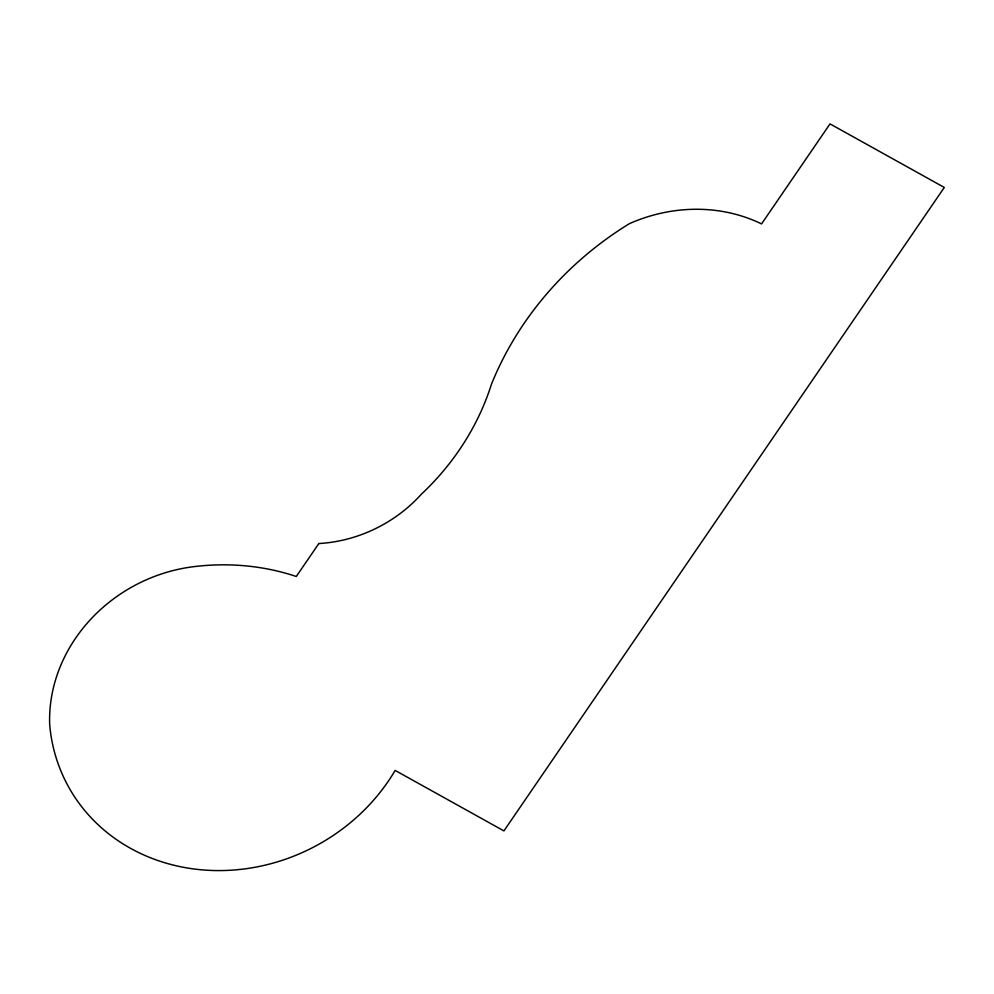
<?xml version="1.0" encoding="UTF-8"?>
<svg xmlns="http://www.w3.org/2000/svg" width="994" height="994" viewBox="0 0 994 994"><rect width="100%" height="100%" fill="white"/><g stroke="black" fill="none" stroke-linecap="round" stroke-linejoin="round"><path stroke-width="1.49" d="M318.826 543.556L296.287 576.483A232.236 209.088 -27.2 0 0 196.315 566.369A154.157 138.787 -27.2 0 0 49.7 724.812A189.332 170.459 -27.2 0 0 193.681 868.942A189.332 170.459 -27.2 0 0 395.152 770.425L503.921 830.909L944.3 187.456L830.015 123.89L761.553 223.911A153.399 138.104 -27.2 0 0 629.388 223.662A322.068 289.962 -27.2 0 0 491.396 384.38A254.054 228.732 -27.2 0 1 421.195 494.378A137.048 123.38 -27.2 0 1 318.826 543.556"/></g></svg>
